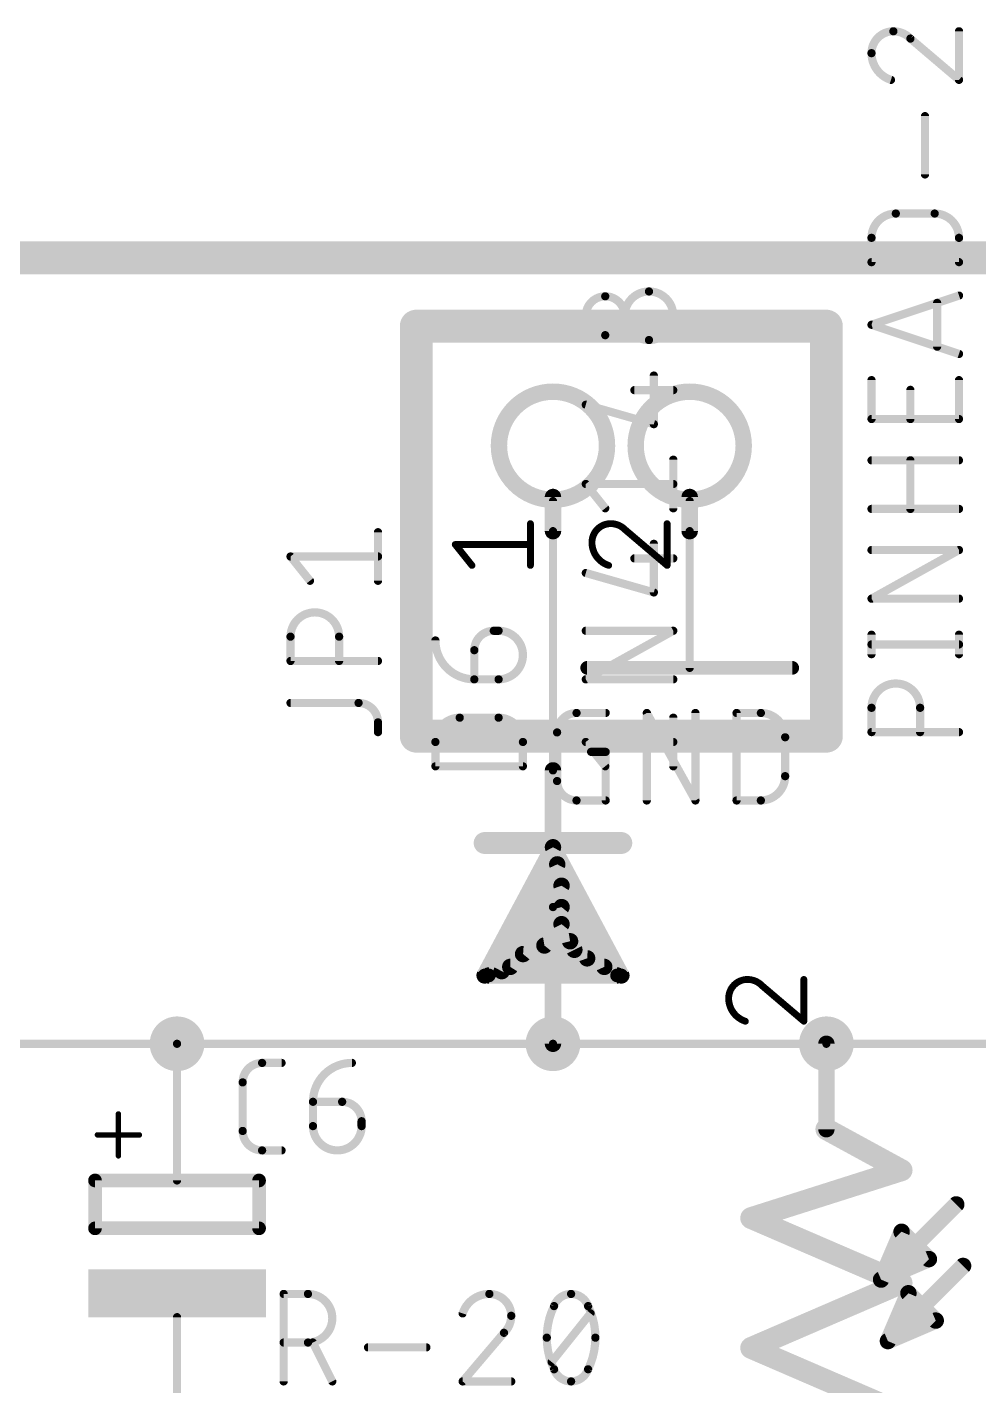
# Model space of a CAD drawing. Extents: x -177 to 163, y -159 to 163.
# Drawn here: x -51.04 to -33.36, y 6.34 to 31.59 of the extents above; entities that cross this region are included whole.
import ezdxf

# ---------------------------------------------------------------- set-up
doc = ezdxf.new("R2010")
doc.units = 0
for name, color, linetype in [('90', 40, 'CONTINUOUS'), ('91', 122, 'CONTINUOUS'), ('94', 12, 'CONTINUOUS'), ('95', 251, 'CONTINUOUS'), ('96', 251, 'CONTINUOUS')]:
    doc.layers.add(name, color=color, linetype=linetype)

# ---------------------------------------------------------------- blocks, each defined once
blk = doc.blocks.new('RECT')
blk.add_solid([(-0.5, -0.5), (0.5, -0.5), (-0.5, 0.5), (0.5, 0.5)])

msp = doc.modelspace()

# ---------------------------------------------------------------- linework, layer by layer
at = {"layer": '90', "const_width": 0.6096}
msp.add_lwpolyline([(-177.165, 27.305), (-13.335, 27.305)], dxfattribs=at)
at = {"layer": '91', "const_width": 0.1524}
for points in [[(-41.275, 22.225), (-41.275, 17.78)], [(-53.34, 12.7), (-48.26, 12.7)], [(-48.26, 12.7), (-41.275, 12.7)], [(-41.275, 12.7), (-36.195, 12.7)], [(-36.195, 12.7), (-31.75, 12.7)]]:
    msp.add_lwpolyline(points, dxfattribs=at)
at = {"layer": '91'}
for points, const_width in [([(-41.2369, 22.225, 1), (-41.3131, 22.225)], 0.0762), ([(-41.3131, 17.78, 1), (-41.2369, 17.78)], 0.0762), ([(-48.26, 12.446, 1), (-48.26, 12.954, 1), (-48.26, 12.446)], 0.508), ([(-41.275, 12.446, 1), (-41.275, 12.954, 1), (-41.275, 12.446)], 0.508), ([(-36.195, 12.446, 1), (-36.195, 12.954, 1), (-36.195, 12.446)], 0.508), ([(-48.26, 12.7381, 1), (-48.26, 12.6619)], 0.0762), ([(-48.26, 12.6619, 1), (-48.26, 12.7381)], 0.0762), ([(-41.275, 12.7381, 1), (-41.275, 12.6619)], 0.0762), ([(-41.275, 12.6619, 1), (-41.275, 12.7381)], 0.0762), ([(-36.195, 12.7381, 1), (-36.195, 12.6619)], 0.0762), ([(-36.195, 12.6619, 1), (-36.195, 12.7381)], 0.0762)]:
    msp.add_lwpolyline(points, format="xyb", dxfattribs=dict(at, const_width=const_width))
at = {"layer": '94'}
for points, const_width in [([(-36.195, 26.035), (-43.815, 26.035)], 0.6096), ([(-43.815, 26.035), (-43.815, 18.415)], 0.6096), ([(-36.195, 18.415), (-36.195, 26.035)], 0.6096), ([(-41.275, 22.225), (-41.275, 22.86)], 0.3048), ([(-38.735, 22.225), (-38.735, 22.86)], 0.3048), ([(-41.275, 22.225), (-41.275, 22.7838)], 0.1524), ([(-38.735, 22.225), (-38.735, 22.7838)], 0.1524), ([(-38.735, 22.225), (-38.735, 19.685)], 0.1524), ([(-40.64, 19.685), (-36.83, 19.685)], 0.254), ([(-43.815, 18.415), (-36.195, 18.415)], 0.6096), ([(-41.275, 17.78), (-41.275, 12.7)], 0.3048), ([(-41.275, 17.78), (-41.275, 15.24)], 0.1524), ([(-42.545, 16.4306), (-40.005, 16.4306)], 0.4064), ([(-42.545, 13.97), (-41.275, 16.3513)], 0.3048), ([(-41.275, 16.3513), (-40.005, 13.97)], 0.3048), ([(-42.2275, 14.0494), (-41.1956, 16.0338)], 0.3048), ([(-41.1956, 16.0338), (-40.3225, 14.1287)], 0.3048), ([(-42.0688, 14.1287), (-41.1162, 15.6369)], 0.3048), ([(-41.1162, 15.6369), (-40.64, 14.2875)], 0.3048), ([(-41.8306, 14.3669), (-41.1162, 15.24)], 0.3048), ([(-41.275, 12.7), (-41.275, 15.24)], 0.1524), ([(-41.1162, 15.24), (-40.9575, 14.605)], 0.3048), ([(-41.4338, 14.5256), (-41.1162, 14.9225)], 0.3048), ([(-41.1162, 14.9225), (-40.8781, 14.4462)], 0.3048), ([(-40.9575, 14.605), (-41.4338, 14.5256)], 0.3048), ([(-40.64, 14.2875), (-41.8306, 14.3669)], 0.3048), ([(-40.3225, 14.1287), (-42.0688, 14.1287)], 0.3048), ([(-42.545, 13.97), (-42.4656, 13.97)], 0.254), ([(-42.4656, 13.97), (-40.0844, 13.97)], 0.3048), ([(-40.0844, 13.97), (-40.005, 13.97)], 0.254), ([(-48.26, 12.7), (-48.26, 10.16)], 0.1524), ([(-36.195, 12.7), (-36.195, 11.1125)], 0.3048), ([(-49.3494, 10.6172), (-49.3494, 11.3961)], 0.1016), ([(-36.195, 11.1125), (-34.798, 10.3505)], 0.4064), ([(-48.9599, 11.0067), (-49.7388, 11.0067)], 0.1016), ([(-34.798, 10.3505), (-37.592, 9.4615)], 0.4064), ([(-49.784, 10.16), (-49.784, 9.271)], 0.254), ([(-49.784, 10.16), (-46.736, 10.16)], 0.254), ([(-46.736, 9.271), (-46.736, 10.16)], 0.254), ([(-33.782, 9.7155), (-35.179, 8.3185)], 0.3048), ([(-37.592, 9.4615), (-34.798, 8.255)], 0.4064), ([(-49.784, 9.271), (-46.736, 9.271)], 0.254), ([(-34.798, 9.2075), (-35.179, 8.3185)], 0.3048), ([(-34.29, 8.6995), (-34.798, 9.2075)], 0.3048), ([(-35.179, 8.3185), (-34.29, 8.6995)], 0.3048), ([(-33.655, 8.5725), (-35.052, 7.1755)], 0.3048), ([(-34.798, 8.255), (-37.592, 7.0485)], 0.4064), ([(-34.671, 8.0645), (-35.052, 7.1755)], 0.3048), ([(-34.163, 7.5565), (-34.671, 8.0645)], 0.3048), ([(-48.26, 5.08), (-48.26, 7.62)], 0.1524), ([(-35.052, 7.1755), (-34.163, 7.5565)], 0.3048), ([(-37.592, 7.0485), (-34.798, 5.842)], 0.4064)]:
    msp.add_lwpolyline(points, dxfattribs=dict(at, const_width=const_width))
for points, const_width in [([(-43.815, 26.1874, 1), (-43.815, 25.8826)], 0.3048), ([(-43.6626, 26.035, 1), (-43.9674, 26.035)], 0.3048), ([(-36.0426, 26.035, 1), (-36.3474, 26.035)], 0.3048), ([(-36.195, 25.8826, 1), (-36.195, 26.1874)], 0.3048), ([(-41.275, 22.8085, 1), (-41.275, 24.8165, 1), (-41.275, 22.8085)], 0.3048), ([(-41.275, 22.7838, 1), (-41.275, 24.765, 1), (-41.275, 22.7838)], 0.1524), ([(-38.735, 22.8085, 1), (-38.735, 24.8165, 1), (-38.735, 22.8085)], 0.3048), ([(-38.735, 22.7838, 1), (-38.735, 24.765, 1), (-38.735, 22.7838)], 0.1524), ([(-41.1988, 22.86, 1), (-41.3512, 22.86)], 0.1524), ([(-38.6588, 22.86, 1), (-38.8112, 22.86)], 0.1524), ([(-41.2369, 22.7838, 1), (-41.3131, 22.7838)], 0.0762), ([(-38.6969, 22.7838, 1), (-38.7731, 22.7838)], 0.0762), ([(-41.3512, 22.225, 1), (-41.1988, 22.225)], 0.1524), ([(-41.3131, 22.225, 1), (-41.2369, 22.225)], 0.0762), ([(-38.8112, 22.225, 1), (-38.6588, 22.225)], 0.1524), ([(-38.6969, 22.225, 1), (-38.7731, 22.225)], 0.0762), ([(-38.7731, 22.225, 1), (-38.6969, 22.225)], 0.0762), ([(-40.64, 19.7485, 1), (-40.64, 19.6215)], 0.127), ([(-38.7731, 19.685, 1), (-38.6969, 19.685)], 0.0762), ([(-36.83, 19.6215, 1), (-36.83, 19.7485)], 0.127), ([(-43.815, 18.5674, 1), (-43.815, 18.2626)], 0.3048), ([(-36.195, 18.2626, 1), (-36.195, 18.5674)], 0.3048), ([(-43.9674, 18.415, 1), (-43.6626, 18.415)], 0.3048), ([(-36.3474, 18.415, 1), (-36.0426, 18.415)], 0.3048), ([(-41.1988, 17.78, 1), (-41.3512, 17.78)], 0.1524), ([(-41.2369, 17.78, 1), (-41.3131, 17.78)], 0.0762), ([(-42.545, 16.5322, 1), (-42.545, 16.329)], 0.2032), ([(-41.2078, 16.3872, 1), (-41.3422, 16.3154)], 0.1524), ([(-41.2078, 16.3154, 1), (-41.3422, 16.3872)], 0.1524), ([(-40.005, 16.329, 1), (-40.005, 16.5322)], 0.2032), ([(-41.1263, 16.0655, 1), (-41.2649, 16.0021)], 0.1524), ([(-41.128, 15.9986, 1), (-41.2632, 16.069)], 0.1524), ([(-41.0443, 15.6623, 1), (-41.1881, 15.6115)], 0.1524), ([(-41.0518, 15.5962, 1), (-41.1806, 15.6776)], 0.1524), ([(-41.2369, 15.24, 1), (-41.3131, 15.24)], 0.0762), ([(-41.3131, 15.24, 1), (-41.2369, 15.24)], 0.0762), ([(-41.0423, 15.2585, 1), (-41.1901, 15.2215)], 0.1524), ([(-41.0572, 15.1917, 1), (-41.1752, 15.2883)], 0.1524), ([(-41.048, 14.9566, 1), (-41.1844, 14.8884)], 0.1524), ([(-41.0567, 14.8749, 1), (-41.1757, 14.9701)], 0.1524), ([(-41.4463, 14.6008, 1), (-41.4213, 14.4504)], 0.1524), ([(-41.4933, 14.5732, 1), (-41.3743, 14.478)], 0.1524), ([(-41.0314, 14.5865, 1), (-40.8836, 14.6235)], 0.1524), ([(-40.945, 14.5298, 1), (-40.97, 14.6802)], 0.1524), ([(-41.8255, 14.4429, 1), (-41.8357, 14.2909)], 0.1524), ([(-41.8896, 14.4152, 1), (-41.7716, 14.3186)], 0.1524), ([(-40.9463, 14.4121, 1), (-40.8099, 14.4803)], 0.1524), ([(-40.6451, 14.2115, 1), (-40.6349, 14.3635)], 0.1524), ([(-42.2951, 14.0846, 1), (-42.1599, 14.0142)], 0.1524), ([(-42.0688, 14.2049, 1), (-42.0688, 14.0525)], 0.1524), ([(-42.1332, 14.1694, 1), (-42.0044, 14.088)], 0.1524), ([(-40.7119, 14.2621, 1), (-40.5681, 14.3129)], 0.1524), ([(-40.3918, 14.097, 1), (-40.2532, 14.1604)], 0.1524), ([(-40.3225, 14.0525, 1), (-40.3225, 14.2049)], 0.1524), ([(-42.6122, 14.0059, 1), (-42.4778, 13.9341)], 0.1524), ([(-42.545, 14.0335, 1), (-42.545, 13.9065)], 0.127), ([(-42.4656, 14.0462, 1), (-42.4656, 13.8938)], 0.1524), ([(-42.4656, 13.9065, 1), (-42.4656, 14.0335)], 0.127), ([(-40.0844, 14.0335, 1), (-40.0844, 13.9065)], 0.127), ([(-40.0844, 13.8938, 1), (-40.0844, 14.0462)], 0.1524), ([(-40.0722, 13.9341, 1), (-39.9378, 14.0059)], 0.1524), ([(-40.005, 13.9065, 1), (-40.005, 14.0335)], 0.127), ([(-48.2219, 12.7, 1), (-48.2981, 12.7)], 0.0762), ([(-41.3512, 12.7, 1), (-41.1988, 12.7)], 0.1524), ([(-41.3131, 12.7, 1), (-41.2369, 12.7)], 0.0762), ([(-36.1188, 12.7, 1), (-36.2712, 12.7)], 0.1524), ([(-49.324, 11.3961, 1), (-49.3748, 11.3961)], 0.0508), ([(-36.1463, 11.2017, 1), (-36.2437, 11.0233)], 0.2032), ([(-36.2712, 11.1125, 1), (-36.1188, 11.1125)], 0.1524), ([(-49.7388, 11.0321, 1), (-49.7388, 10.9813)], 0.0508), ([(-48.9599, 10.9813, 1), (-48.9599, 11.0321)], 0.0508), ([(-49.3748, 10.6172, 1), (-49.324, 10.6172)], 0.0508), ([(-34.8467, 10.2613, 1), (-34.7493, 10.4397)], 0.2032), ([(-34.7672, 10.2537, 1), (-34.8288, 10.4473)], 0.2032), ([(-49.7205, 10.16, 1), (-49.8475, 10.16)], 0.127), ([(-49.784, 10.2235, 1), (-49.784, 10.0965)], 0.127), ([(-48.2981, 10.16, 1), (-48.2219, 10.16)], 0.0762), ([(-46.6725, 10.16, 1), (-46.7995, 10.16)], 0.127), ([(-46.736, 10.0965, 1), (-46.736, 10.2235)], 0.127), ([(-33.7281, 9.6616, 1), (-33.8359, 9.7694)], 0.1524), ([(-37.5517, 9.5548, 1), (-37.6323, 9.3682)], 0.2032), ([(-37.6228, 9.5583, 1), (-37.5612, 9.3647)], 0.2032), ([(-49.784, 9.3345, 1), (-49.784, 9.2075)], 0.127), ([(-46.736, 9.2075, 1), (-46.736, 9.3345)], 0.127), ([(-34.7441, 9.2614, 1), (-34.8519, 9.1536)], 0.1524), ([(-34.728, 9.1775, 1), (-34.868, 9.2375)], 0.1524), ([(-49.8475, 9.271, 1), (-49.7205, 9.271)], 0.127), ([(-46.7995, 9.271, 1), (-46.6725, 9.271)], 0.127), ([(-34.26, 8.6295, 1), (-34.32, 8.7695)], 0.1524), ([(-34.3439, 8.6456, 1), (-34.2361, 8.7534)], 0.1524), ([(-33.6011, 8.5186, 1), (-33.7089, 8.6264)], 0.1524), ([(-35.209, 8.3885, 1), (-35.149, 8.2485)], 0.1524), ([(-35.2329, 8.3724, 1), (-35.1251, 8.2646)], 0.1524), ([(-35.249, 8.3485, 1), (-35.109, 8.2885)], 0.1524), ([(-34.7577, 8.1617, 1), (-34.8383, 8.3483)], 0.2032), ([(-34.8383, 8.1617, 1), (-34.7577, 8.3483)], 0.2032), ([(-34.6171, 8.1184, 1), (-34.7249, 8.0106)], 0.1524), ([(-34.601, 8.0345, 1), (-34.741, 8.0945)], 0.1524), ([(-48.2219, 7.62, 1), (-48.2981, 7.62)], 0.0762), ([(-34.2169, 7.5026, 1), (-34.1091, 7.6104)], 0.1524), ([(-34.133, 7.4865, 1), (-34.193, 7.6265)], 0.1524), ([(-35.082, 7.2455, 1), (-35.022, 7.1055)], 0.1524), ([(-37.5517, 7.1418, 1), (-37.6323, 6.9552)], 0.2032), ([(-37.6323, 7.1418, 1), (-37.5517, 6.9552)], 0.2032), ([(-35.1059, 7.2294, 1), (-34.9981, 7.1216)], 0.1524), ([(-35.122, 7.2055, 1), (-34.982, 7.1455)], 0.1524)]:
    msp.add_lwpolyline(points, format="xyb", dxfattribs=dict(at, const_width=const_width))
at = {"layer": '95'}
for points, const_width in [([(-44.5262, 21.3029), (-44.5262, 22.206)], 0.1524), ([(-41.6941, 21.5886), (-41.6941, 22.3647)], 0.127), ([(-39.9302, 22.2483), (-39.1541, 21.5886)], 0.127), ([(-39.1541, 21.5886), (-39.1541, 22.3647)], 0.127), ([(-42.7807, 21.5886), (-43.0911, 21.9766)], 0.127), ([(-43.0911, 21.9766), (-41.6941, 21.9766)], 0.127), ([(-45.7906, 21.3029), (-46.1518, 21.7545)], 0.1524), ([(-46.1518, 21.7545), (-44.5262, 21.7545)], 0.1524), ([(-42.3757, 20.3745), (-42.2854, 20.3745)], 0.1524), ([(-46.1518, 19.813), (-46.1518, 20.2645)], 0.1524), ([(-45.2487, 20.2645), (-45.2487, 19.813)], 0.1524), ([(-42.7369, 19.4714), (-42.7369, 20.0133)], 0.1524), ([(-44.5262, 19.813), (-46.1518, 19.813)], 0.1524), ([(-42.2854, 19.4714), (-42.7369, 19.4714)], 0.1524), ([(-46.1518, 19.0331), (-44.8874, 19.0331)], 0.1524), ([(-44.5262, 18.6718), (-44.5262, 18.4912)], 0.1524), ([(-43.0078, 18.7593), (-42.2854, 18.7593)], 0.1524), ([(-43.4594, 17.8562), (-43.4594, 18.3078)], 0.1524), ([(-41.8338, 18.3078), (-41.8338, 17.8562)], 0.1524), ([(-41.8338, 17.8562), (-43.4594, 17.8562)], 0.1524), ([(-36.6141, 13.1191), (-36.6141, 13.8952)], 0.127), ([(-37.3902, 13.7788), (-36.6141, 13.1191)], 0.127), ([(-46.6796, 12.3444), (-46.3183, 12.3444)], 0.1524), ([(-47.0408, 11.08), (-47.0408, 11.9832)], 0.1524), ([(-45.7343, 11.6219), (-45.1924, 11.6219)], 0.1524), ([(-45.7343, 11.1704), (-45.7343, 11.6219)], 0.1524), ([(-44.8311, 11.2607), (-44.8311, 11.1704)], 0.1524), ([(-46.3183, 10.7188), (-46.6796, 10.7188)], 0.1524)]:
    msp.add_lwpolyline(points, dxfattribs=dict(at, const_width=const_width))
for points, const_width in [([(-44.4881, 22.206, 1), (-44.5643, 22.206)], 0.0762), ([(-41.6623, 22.3647, 1), (-41.7259, 22.3647)], 0.0635), ([(-40.2019, 22.3647, 0.4142), (-40.5511, 22.0155)], 0.127), ([(-39.9302, 22.2483, 0.2053), (-40.2019, 22.3647)], 0.127), ([(-40.2018, 22.3964, 1), (-40.2019, 22.333)], 0.0635), ([(-40.2019, 22.333, 1), (-40.2019, 22.3965)], 0.0635), ([(-39.9096, 22.2725, 1), (-39.9508, 22.2241)], 0.0635), ([(-39.9532, 22.2264, 1), (-39.9072, 22.2702)], 0.0635), ([(-39.1223, 22.3647, 1), (-39.1859, 22.3647)], 0.0635), ([(-43.0663, 21.9965, 1), (-43.1159, 21.9568)], 0.0635), ([(-43.0911, 22.0084, 1), (-43.0911, 21.9449)], 0.0635), ([(-41.6941, 21.9449, 1), (-41.6941, 22.0084)], 0.0635), ([(-40.5829, 22.0155, 1), (-40.5194, 22.0155)], 0.0635), ([(-40.5511, 22.0155, 0.3252), (-40.2407, 21.5886)], 0.127), ([(-40.5194, 22.0155, 1), (-40.5828, 22.0154)], 0.0635), ([(-46.122, 21.7783, 1), (-46.1816, 21.7306)], 0.0762), ([(-46.1518, 21.7926, 1), (-46.1518, 21.7164)], 0.0762), ([(-44.5262, 21.7164, 1), (-44.5262, 21.7926)], 0.0762), ([(-42.8054, 21.5688, 1), (-42.7559, 21.6084)], 0.0635), ([(-41.7259, 21.5886, 1), (-41.6623, 21.5886)], 0.0635), ([(-40.2504, 21.5584, 1), (-40.2309, 21.6188)], 0.0635), ([(-39.1859, 21.5886, 1), (-39.1223, 21.5886)], 0.0635), ([(-39.1747, 21.5644, 1), (-39.1335, 21.6128)], 0.0635), ([(-45.8203, 21.2791, 1), (-45.7608, 21.3267)], 0.0762), ([(-44.5643, 21.3029, 1), (-44.4881, 21.3029)], 0.0762), ([(-45.2487, 20.2645, 1), (-46.1518, 20.2645)], 0.1524), ([(-42.3757, 20.3745, 0.4142), (-42.7369, 20.0133)], 0.1524), ([(-42.3757, 20.4126, 1), (-42.3757, 20.3364)], 0.0762), ([(-42.3757, 20.3364, 1), (-42.3757, 20.4126)], 0.0762), ([(-42.2854, 19.4714, 1), (-42.2854, 20.3745)], 0.1524), ([(-42.2854, 20.4126, 1), (-42.2854, 20.3364)], 0.0762), ([(-42.2854, 20.3364, 1), (-42.2854, 20.4126)], 0.0762), ([(-46.1137, 20.2645, 1), (-46.1899, 20.2645)], 0.0762), ([(-46.1899, 20.2645, 1), (-46.1137, 20.2645)], 0.0762), ([(-45.2106, 20.2645, 1), (-45.2868, 20.2645)], 0.0762), ([(-45.2868, 20.2645, 1), (-45.2106, 20.2645)], 0.0762), ([(-43.4594, 20.1939, 0.4142), (-42.7369, 19.4714)], 0.1524), ([(-43.4213, 20.1939, 1), (-43.4975, 20.1939)], 0.0762), ([(-42.6988, 20.0133, 1), (-42.775, 20.0133)], 0.0762), ([(-42.775, 20.0133, 1), (-42.6988, 20.0133)], 0.0762), ([(-46.1518, 19.8511, 1), (-46.1518, 19.7749)], 0.0762), ([(-46.1899, 19.813, 1), (-46.1137, 19.813)], 0.0762), ([(-45.2868, 19.813, 1), (-45.2106, 19.813)], 0.0762), ([(-44.5262, 19.7749, 1), (-44.5262, 19.8511)], 0.0762), ([(-42.7369, 19.5095, 1), (-42.7369, 19.4333)], 0.0762), ([(-42.775, 19.4714, 1), (-42.6988, 19.4714)], 0.0762), ([(-42.7369, 19.4333, 1), (-42.7369, 19.5095)], 0.0762), ([(-42.2854, 19.5095, 1), (-42.2854, 19.4333)], 0.0762), ([(-42.2854, 19.4333, 1), (-42.2854, 19.5095)], 0.0762), ([(-46.1518, 19.0712, 1), (-46.1518, 18.995)], 0.0762), ([(-44.5262, 18.6718, 0.4142), (-44.8874, 19.0331)], 0.1524), ([(-44.8874, 19.0712, 1), (-44.8874, 18.995)], 0.0762), ([(-44.8874, 18.995, 1), (-44.8874, 19.0712)], 0.0762), ([(-44.4881, 18.6718, 1), (-44.5643, 18.6718)], 0.0762), ([(-44.5643, 18.6718, 1), (-44.4881, 18.6718)], 0.0762), ([(-43.0078, 18.7593, 0.4142), (-43.4594, 18.3078)], 0.1524), ([(-43.0078, 18.7974, 1), (-43.0078, 18.7212)], 0.0762), ([(-43.0078, 18.7212, 1), (-43.0078, 18.7974)], 0.0762), ([(-41.8338, 18.3078, 0.4142), (-42.2854, 18.7593)], 0.1524), ([(-42.2854, 18.7974, 1), (-42.2854, 18.7212)], 0.0762), ([(-42.2854, 18.7212, 1), (-42.2854, 18.7974)], 0.0762), ([(-44.5643, 18.4912, 1), (-44.4881, 18.4912)], 0.0762), ([(-43.4213, 18.3078, 1), (-43.4975, 18.3078)], 0.0762), ([(-43.4975, 18.3078, 1), (-43.4213, 18.3078)], 0.0762), ([(-41.7957, 18.3078, 1), (-41.8719, 18.3078)], 0.0762), ([(-41.8719, 18.3078, 1), (-41.7957, 18.3078)], 0.0762), ([(-43.4594, 17.8943, 1), (-43.4594, 17.8181)], 0.0762), ([(-41.8338, 17.8181, 1), (-41.8338, 17.8943)], 0.0762), ([(-43.4975, 17.8562, 1), (-43.4213, 17.8562)], 0.0762), ([(-41.8719, 17.8562, 1), (-41.7957, 17.8562)], 0.0762), ([(-37.6619, 13.8952, 0.4142), (-38.0111, 13.546)], 0.127), ([(-37.6618, 13.927, 1), (-37.6619, 13.8635)], 0.0635), ([(-37.3902, 13.7788, 0.2053), (-37.6619, 13.8952)], 0.127), ([(-37.6619, 13.8635, 1), (-37.6619, 13.927)], 0.0635), ([(-36.5823, 13.8952, 1), (-36.6459, 13.8952)], 0.0635), ([(-37.3696, 13.803, 1), (-37.4108, 13.7546)], 0.0635), ([(-37.4132, 13.7569, 1), (-37.3672, 13.8007)], 0.0635), ([(-38.0429, 13.546, 1), (-37.9793, 13.546)], 0.0635), ([(-38.0111, 13.546, 0.3252), (-37.7007, 13.1191)], 0.127), ([(-37.9794, 13.546, 1), (-38.0428, 13.546)], 0.0635), ([(-37.7104, 13.0889, 1), (-37.6909, 13.1493)], 0.0635), ([(-36.6459, 13.1191, 1), (-36.5823, 13.1191)], 0.0635), ([(-36.6347, 13.0949, 1), (-36.5935, 13.1433)], 0.0635), ([(-46.6796, 12.3444, 0.4142), (-47.0408, 11.9832)], 0.1524), ([(-46.6796, 12.3825, 1), (-46.6796, 12.3063)], 0.0762), ([(-46.6796, 12.3063, 1), (-46.6796, 12.3825)], 0.0762), ([(-46.3183, 12.3063, 1), (-46.3183, 12.3825)], 0.0762), ([(-45.0118, 12.3444, 0.4142), (-45.7343, 11.6219)], 0.1524), ([(-45.0118, 12.3063, 1), (-45.0118, 12.3825)], 0.0762), ([(-47.0027, 11.9832, 1), (-47.0789, 11.9832)], 0.0762), ([(-47.0789, 11.9832, 1), (-47.0027, 11.9832)], 0.0762), ([(-45.7343, 11.66, 1), (-45.7343, 11.5838)], 0.0762), ([(-45.6962, 11.6219, 1), (-45.7724, 11.6219)], 0.0762), ([(-45.7724, 11.6219, 1), (-45.6962, 11.6219)], 0.0762), ([(-44.8311, 11.2607, 0.4142), (-45.1924, 11.6219)], 0.1524), ([(-45.1924, 11.66, 1), (-45.1924, 11.5838)], 0.0762), ([(-45.1924, 11.5838, 1), (-45.1924, 11.66)], 0.0762), ([(-47.0408, 11.08, 0.4142), (-46.6796, 10.7188)], 0.1524), ([(-47.0027, 11.08, 1), (-47.0789, 11.08)], 0.0762), ([(-47.0789, 11.08, 1), (-47.0027, 11.08)], 0.0762), ([(-45.7724, 11.1704, 1), (-45.6962, 11.1704)], 0.0762), ([(-45.7342, 11.1704, 1), (-44.8311, 11.1704)], 0.1524), ([(-45.6961, 11.1704, 1), (-45.7723, 11.1704)], 0.0762), ([(-44.793, 11.2607, 1), (-44.8692, 11.2607)], 0.0762), ([(-44.8692, 11.2607, 1), (-44.793, 11.2607)], 0.0762), ([(-44.793, 11.1704, 1), (-44.8692, 11.1704)], 0.0762), ([(-44.8692, 11.1704, 1), (-44.793, 11.1704)], 0.0762), ([(-46.6796, 10.7569, 1), (-46.6796, 10.6807)], 0.0762), ([(-46.6796, 10.6807, 1), (-46.6796, 10.7569)], 0.0762), ([(-46.3183, 10.6807, 1), (-46.3183, 10.7569)], 0.0762)]:
    msp.add_lwpolyline(points, format="xyb", dxfattribs=dict(at, const_width=const_width))
at = {"layer": '96'}
for points, const_width in [([(-34.9504, 31.5135, 0.4142), (-35.3568, 31.1071)], 0.1524), ([(-34.6343, 31.378, 0.2053), (-34.9504, 31.5135)], 0.1524), ([(-34.9504, 31.5516, 1), (-34.9504, 31.4754)], 0.0762), ([(-34.9504, 31.4754, 1), (-34.9504, 31.5516)], 0.0762), ([(-33.6931, 31.5135, 1), (-33.7693, 31.5135)], 0.0762), ([(-34.6096, 31.407, 1), (-34.659, 31.349)], 0.0762), ([(-34.6619, 31.3517, 1), (-34.6067, 31.4043)], 0.0762), ([(-35.3568, 31.1071, 0.3252), (-34.9956, 30.6104)], 0.1524), ([(-35.3187, 31.1071, 1), (-35.3949, 31.1071)], 0.0762), ([(-35.3949, 31.1071, 1), (-35.3187, 31.1071)], 0.0762), ([(-35.0073, 30.5741, 1), (-34.9838, 30.6466)], 0.0762), ([(-33.7693, 30.6104, 1), (-33.6931, 30.6104)], 0.0762), ([(-33.7559, 30.5813, 1), (-33.7065, 30.6394)], 0.0762), ([(-34.3253, 29.9365, 1), (-34.4015, 29.9365)], 0.0762), ([(-34.4015, 28.8527, 1), (-34.3253, 28.8527)], 0.0762), ([(-34.9052, 28.1267, 0.4142), (-35.3568, 27.6752)], 0.1524), ([(-34.9052, 28.1648, 1), (-34.9052, 28.0886)], 0.0762), ([(-34.9052, 28.0886, 1), (-34.9052, 28.1648)], 0.0762), ([(-33.7312, 27.6752, 0.4142), (-34.1828, 28.1267)], 0.1524), ([(-34.1828, 28.1648, 1), (-34.1828, 28.0886)], 0.0762), ([(-34.1828, 28.0886, 1), (-34.1828, 28.1648)], 0.0762), ([(-35.3187, 27.6752, 1), (-35.3949, 27.6752)], 0.0762), ([(-35.3949, 27.6752, 1), (-35.3187, 27.6752)], 0.0762), ([(-33.6931, 27.6752, 1), (-33.7693, 27.6752)], 0.0762), ([(-33.7693, 27.6752, 1), (-33.6931, 27.6752)], 0.0762), ([(-35.3568, 27.2617, 1), (-35.3568, 27.1855)], 0.0762), ([(-33.7312, 27.1855, 1), (-33.7312, 27.2617)], 0.0762), ([(-35.3949, 27.2236, 1), (-35.3187, 27.2236)], 0.0762), ([(-33.7693, 27.2236, 1), (-33.6931, 27.2236)], 0.0762), ([(-40.3042, 26.5888, 1), (-40.3042, 25.8663)], 0.1524), ([(-40.3042, 25.8663, 1), (-40.3042, 26.5888)], 0.1524), ([(-40.3042, 26.6269, 1), (-40.3042, 26.5507)], 0.0762), ([(-40.3042, 26.5507, 1), (-40.3042, 26.6269)], 0.0762), ([(-39.4914, 26.6791, 1), (-39.4914, 25.776)], 0.1524), ([(-39.4914, 25.776, 1), (-39.4914, 26.6791)], 0.1524), ([(-39.4914, 26.7172, 1), (-39.4914, 26.641)], 0.0762), ([(-39.4914, 26.641, 1), (-39.4914, 26.7172)], 0.0762), ([(-34.0995, 26.4663, 1), (-34.1757, 26.4663)], 0.0762), ([(-33.7192, 26.5656, 1), (-33.7432, 26.6379)], 0.0762), ([(-35.3448, 26.0961, 1), (-35.3688, 26.0238)], 0.0762), ([(-35.3688, 26.0961, 1), (-35.3448, 26.0238)], 0.0762), ([(-40.3042, 25.9044, 1), (-40.3042, 25.8282)], 0.0762), ([(-40.3042, 25.8282, 1), (-40.3042, 25.9044)], 0.0762), ([(-39.4914, 25.8141, 1), (-39.4914, 25.7379)], 0.0762), ([(-39.4914, 25.7379, 1), (-39.4914, 25.8141)], 0.0762), ([(-34.1757, 25.6535, 1), (-34.0995, 25.6535)], 0.0762), ([(-33.7432, 25.4819, 1), (-33.7192, 25.5542)], 0.0762), ([(-39.3629, 25.116, 1), (-39.4391, 25.116)], 0.0762), ([(-35.3187, 25.0312, 1), (-35.3949, 25.0312)], 0.0762), ([(-33.6931, 25.0312, 1), (-33.7693, 25.0312)], 0.0762), ([(-39.7623, 24.8832, 1), (-39.7623, 24.807)], 0.0762), ([(-39.0398, 24.807, 1), (-39.0398, 24.8832)], 0.0762), ([(-34.5962, 24.8506, 1), (-34.6724, 24.8506)], 0.0762), ([(-40.6549, 24.6108, 1), (-40.6759, 24.5375)], 0.0762), ([(-39.4391, 24.2129, 1), (-39.3629, 24.2129)], 0.0762), ([(-39.4115, 24.1763, 1), (-39.3906, 24.2495)], 0.0762), ([(-35.3568, 24.3468, 1), (-35.3568, 24.2706)], 0.0762), ([(-35.3949, 24.3087, 1), (-35.3187, 24.3087)], 0.0762), ([(-34.6724, 24.3087, 1), (-34.5962, 24.3087)], 0.0762), ([(-33.7693, 24.3087, 1), (-33.6931, 24.3087)], 0.0762), ([(-33.7312, 24.2706, 1), (-33.7312, 24.3468)], 0.0762), ([(-39.0017, 23.5529, 1), (-39.0779, 23.5529)], 0.0762), ([(-35.3568, 23.5796, 1), (-35.3568, 23.5034)], 0.0762), ([(-34.5962, 23.5415, 1), (-34.6724, 23.5415)], 0.0762), ([(-33.7312, 23.5034, 1), (-33.7312, 23.5796)], 0.0762), ([(-40.6356, 23.1251, 1), (-40.6952, 23.0775)], 0.0762), ([(-40.6654, 23.1394, 1), (-40.6654, 23.0632)], 0.0762), ([(-39.0398, 23.0632, 1), (-39.0398, 23.1394)], 0.0762), ([(-40.3339, 22.626, 1), (-40.2744, 22.6736)], 0.0762), ([(-39.0779, 22.6498, 1), (-39.0017, 22.6498)], 0.0762), ([(-35.3568, 22.6765, 1), (-35.3568, 22.6003)], 0.0762), ([(-34.6724, 22.6384, 1), (-34.5962, 22.6384)], 0.0762), ([(-33.7312, 22.6003, 1), (-33.7312, 22.6765)], 0.0762), ([(-39.3629, 21.9898, 1), (-39.4391, 21.9898)], 0.0762), ([(-39.7623, 21.7569, 1), (-39.7623, 21.6807)], 0.0762), ([(-39.0398, 21.6807, 1), (-39.0398, 21.7569)], 0.0762), ([(-35.3568, 21.9123, 1), (-35.3568, 21.8361)], 0.0762), ([(-33.7127, 21.8409, 1), (-33.7497, 21.9075)], 0.0762), ([(-33.7312, 21.8361, 1), (-33.7312, 21.9123)], 0.0762), ([(-40.6549, 21.4845, 1), (-40.6759, 21.4113)], 0.0762), ([(-39.4391, 21.0867, 1), (-39.3629, 21.0867)], 0.0762), ([(-39.4115, 21.05, 1), (-39.3906, 21.1233)], 0.0762), ([(-35.3568, 21.0092, 1), (-35.3568, 20.933)], 0.0762), ([(-35.3753, 21.0044, 1), (-35.3383, 20.9378)], 0.0762), ([(-33.7312, 20.933, 1), (-33.7312, 21.0092)], 0.0762), ([(-40.6654, 20.4126, 1), (-40.6654, 20.3364)], 0.0762), ([(-39.0213, 20.3412, 1), (-39.0583, 20.4078)], 0.0762), ([(-39.0398, 20.3364, 1), (-39.0398, 20.4126)], 0.0762), ([(-35.3187, 20.3007, 1), (-35.3949, 20.3007)], 0.0762), ([(-35.3568, 20.1582, 1), (-35.3568, 20.082)], 0.0762), ([(-33.6931, 20.3007, 1), (-33.7693, 20.3007)], 0.0762), ([(-33.7312, 20.082, 1), (-33.7312, 20.1582)], 0.0762), ([(-35.3949, 19.9394, 1), (-35.3187, 19.9394)], 0.0762), ([(-33.7693, 19.9394, 1), (-33.6931, 19.9394)], 0.0762), ([(-40.6654, 19.5095, 1), (-40.6654, 19.4333)], 0.0762), ([(-40.6839, 19.5047, 1), (-40.6469, 19.4381)], 0.0762), ([(-39.0398, 19.4333, 1), (-39.0398, 19.5095)], 0.0762), ([(-34.4537, 18.9428, 1), (-35.3568, 18.9428)], 0.1524), ([(-35.3187, 18.9428, 1), (-35.3949, 18.9428)], 0.0762), ([(-35.3949, 18.9428, 1), (-35.3187, 18.9428)], 0.0762), ([(-34.4156, 18.9428, 1), (-34.4918, 18.9428)], 0.0762), ([(-34.4918, 18.9428, 1), (-34.4156, 18.9428)], 0.0762), ([(-40.8376, 18.8468, 0.4142), (-41.1988, 18.4856)], 0.1524), ([(-40.8376, 18.8849, 1), (-40.8376, 18.8087)], 0.0762), ([(-40.8376, 18.8087, 1), (-40.8376, 18.8849)], 0.0762), ([(-40.2957, 18.8087, 1), (-40.2957, 18.8849)], 0.0762), ([(-39.4934, 18.8468, 1), (-39.5696, 18.8468)], 0.0762), ([(-39.4982, 18.8653, 1), (-39.5648, 18.8283)], 0.0762), ([(-39.0017, 18.7593, 1), (-39.0779, 18.7593)], 0.0762), ([(-38.5903, 18.8468, 1), (-38.6665, 18.8468)], 0.0762), ([(-37.826, 18.8468, 1), (-37.9022, 18.8468)], 0.0762), ([(-37.8641, 18.8849, 1), (-37.8641, 18.8087)], 0.0762), ([(-36.961, 18.3952, 0.4142), (-37.4126, 18.8468)], 0.1524), ([(-37.4126, 18.8849, 1), (-37.4126, 18.8087)], 0.0762), ([(-37.4126, 18.8087, 1), (-37.4126, 18.8849)], 0.0762), ([(-41.1607, 18.4856, 1), (-41.2369, 18.4856)], 0.0762), ([(-41.2369, 18.4856, 1), (-41.1607, 18.4856)], 0.0762), ([(-36.9229, 18.3952, 1), (-36.9991, 18.3952)], 0.0762), ([(-36.9991, 18.3952, 1), (-36.9229, 18.3952)], 0.0762), ([(-35.3568, 18.5293, 1), (-35.3568, 18.4531)], 0.0762), ([(-35.3949, 18.4912, 1), (-35.3187, 18.4912)], 0.0762), ([(-34.4918, 18.4912, 1), (-34.4156, 18.4912)], 0.0762), ([(-33.7312, 18.4531, 1), (-33.7312, 18.5293)], 0.0762), ([(-40.6356, 18.3316, 1), (-40.6952, 18.284)], 0.0762), ([(-40.6654, 18.3459, 1), (-40.6654, 18.2697)], 0.0762), ([(-40.5666, 18.1624, 1), (-40.5666, 18.0862)], 0.0762), ([(-40.2576, 18.1243, 1), (-40.3338, 18.1243)], 0.0762), ([(-40.2957, 18.0862, 1), (-40.2957, 18.1624)], 0.0762), ([(-39.0398, 18.2697, 1), (-39.0398, 18.3459)], 0.0762), ([(-40.3339, 17.8324, 1), (-40.2744, 17.88)], 0.0762), ([(-39.0779, 17.8562, 1), (-39.0017, 17.8562)], 0.0762), ([(-37.4126, 17.2212, 0.4142), (-36.961, 17.6728)], 0.1524), ([(-36.9229, 17.6728, 1), (-36.9991, 17.6728)], 0.0762), ([(-36.9991, 17.6728, 1), (-36.9229, 17.6728)], 0.0762), ([(-41.1988, 17.5824, 0.4142), (-40.8376, 17.2212)], 0.1524), ([(-41.1607, 17.5824, 1), (-41.2369, 17.5824)], 0.0762), ([(-41.2369, 17.5824, 1), (-41.1607, 17.5824)], 0.0762), ([(-40.8376, 17.2593, 1), (-40.8376, 17.1831)], 0.0762), ([(-40.8376, 17.1831, 1), (-40.8376, 17.2593)], 0.0762), ([(-40.3338, 17.2212, 1), (-40.2576, 17.2212)], 0.0762), ([(-40.2957, 17.1831, 1), (-40.2957, 17.2593)], 0.0762), ([(-39.5696, 17.2212, 1), (-39.4934, 17.2212)], 0.0762), ([(-38.6665, 17.2212, 1), (-38.5903, 17.2212)], 0.0762), ([(-38.6617, 17.2027, 1), (-38.5951, 17.2397)], 0.0762), ([(-37.8641, 17.2593, 1), (-37.8641, 17.1831)], 0.0762), ([(-37.9022, 17.2212, 1), (-37.826, 17.2212)], 0.0762), ([(-37.4126, 17.2593, 1), (-37.4126, 17.1831)], 0.0762), ([(-37.4126, 17.1831, 1), (-37.4126, 17.2593)], 0.0762), ([(-46.2407, 8.0518, 1), (-46.3169, 8.0518)], 0.0762), ([(-46.2788, 8.0899, 1), (-46.2788, 8.0137)], 0.0762), ([(-45.8272, 7.1487, 1), (-45.8272, 8.0518)], 0.1524), ([(-45.8272, 8.0899, 1), (-45.8272, 8.0137)], 0.0762), ([(-45.8272, 8.0137, 1), (-45.8272, 8.0899)], 0.0762), ([(-42.4566, 8.0518, 0.3252), (-42.9533, 7.6906)], 0.1524), ([(-42.0502, 7.6454, 0.4142), (-42.4566, 8.0518)], 0.1524), ([(-42.4566, 8.0899, 1), (-42.4566, 8.0137)], 0.0762), ([(-42.4566, 8.0137, 1), (-42.4566, 8.0899)], 0.0762), ([(-40.9386, 8.0518, 0.3205), (-41.2547, 7.826)], 0.1524), ([(-40.6225, 7.826, 0.3205), (-40.9386, 8.0518)], 0.1524), ([(-40.9386, 8.0899, 1), (-40.9386, 8.0137)], 0.0762), ([(-40.9386, 8.0137, 1), (-40.9386, 8.0899)], 0.0762), ([(-41.2547, 7.826, 0.1139), (-41.3902, 7.239)], 0.1524), ([(-41.2907, 7.8384, 1), (-41.2187, 7.8137)], 0.0762), ([(-41.2205, 7.8093, 1), (-41.289, 7.8427)], 0.0762), ([(-40.5883, 7.8427, 1), (-40.6568, 7.8093)], 0.0762), ([(-40.4871, 7.239, 0.1139), (-40.6225, 7.826)], 0.1524), ([(-40.6586, 7.8137, 1), (-40.5865, 7.8384)], 0.0762), ([(-42.9895, 7.7023, 1), (-42.9171, 7.6788)], 0.0762), ([(-42.1857, 7.3293, 0.2053), (-42.0502, 7.6454)], 0.1524), ([(-42.0121, 7.6454, 1), (-42.0883, 7.6454)], 0.0762), ([(-42.0883, 7.6454, 1), (-42.0121, 7.6454)], 0.0762), ([(-40.5476, 7.6668, 1), (-40.6071, 7.7144)], 0.0762), ([(-42.2119, 7.3569, 1), (-42.1594, 7.3017)], 0.0762), ([(-42.1566, 7.3046, 1), (-42.2147, 7.354)], 0.0762), ([(-46.2788, 7.1868, 1), (-46.2788, 7.1106)], 0.0762), ([(-45.8272, 7.1868, 1), (-45.8272, 7.1106)], 0.0762), ([(-45.8272, 7.1106, 1), (-45.8272, 7.1868)], 0.0762), ([(-45.7029, 7.1657, 1), (-45.771, 7.1316)], 0.0762), ([(-44.7109, 7.0965, 1), (-44.7109, 7.0203)], 0.0762), ([(-43.6272, 7.0203, 1), (-43.6272, 7.0965)], 0.0762), ([(-41.3902, 7.239, 0.1139), (-41.2547, 6.652)], 0.1524), ([(-41.3521, 7.239, 1), (-41.4283, 7.239)], 0.0762), ([(-41.4283, 7.239, 1), (-41.3521, 7.239)], 0.0762), ([(-40.6225, 6.652, 0.1139), (-40.4871, 7.239)], 0.1524), ([(-40.449, 7.239, 1), (-40.5252, 7.239)], 0.0762), ([(-40.5252, 7.239, 1), (-40.449, 7.239)], 0.0762), ([(-41.3296, 6.8112, 1), (-41.2701, 6.7636)], 0.0762), ([(-41.2547, 6.652, 0.3205), (-40.9386, 6.4262)], 0.1524), ([(-41.2187, 6.6643, 1), (-41.2907, 6.6396)], 0.0762), ([(-41.289, 6.6353, 1), (-41.2205, 6.6687)], 0.0762), ([(-40.9386, 6.4262, 0.3205), (-40.6225, 6.652)], 0.1524), ([(-40.6568, 6.6687, 1), (-40.5883, 6.6353)], 0.0762), ([(-40.5865, 6.6396, 1), (-40.6586, 6.6643)], 0.0762), ([(-46.3169, 6.4262, 1), (-46.2407, 6.4262)], 0.0762), ([(-45.4098, 6.4092, 1), (-45.3416, 6.4432)], 0.0762), ([(-42.9533, 6.4643, 1), (-42.9533, 6.3881)], 0.0762), ([(-42.9823, 6.4509, 1), (-42.9243, 6.4015)], 0.0762), ([(-42.0502, 6.3881, 1), (-42.0502, 6.4643)], 0.0762), ([(-40.9386, 6.4643, 1), (-40.9386, 6.3881)], 0.0762), ([(-40.9386, 6.3881, 1), (-40.9386, 6.4643)], 0.0762)]:
    msp.add_lwpolyline(points, format="xyb", dxfattribs=dict(at, const_width=const_width))
at = {"layer": '96', "const_width": 0.1524}
for points in [[(-33.7312, 30.6104), (-33.7312, 31.5135)], [(-34.6343, 31.378), (-33.7312, 30.6104)], [(-34.3634, 28.8527), (-34.3634, 29.9365)], [(-34.9052, 28.1267), (-34.1828, 28.1267)], [(-35.3568, 27.2236), (-35.3568, 27.6752)], [(-33.7312, 27.6752), (-33.7312, 27.2236)], [(-33.7312, 27.2236), (-35.3568, 27.2236)], [(-35.3568, 26.0599), (-33.7312, 26.6018)], [(-34.1376, 26.4663), (-34.1376, 25.6535)], [(-33.7312, 25.5181), (-35.3568, 26.0599)], [(-39.401, 24.2129), (-39.401, 25.116)], [(-35.3568, 24.3087), (-35.3568, 25.0312)], [(-33.7312, 25.0312), (-33.7312, 24.3087)], [(-39.7623, 24.8451), (-39.0398, 24.8451)], [(-34.6343, 24.3087), (-34.6343, 24.8506)], [(-40.6654, 24.5741), (-39.401, 24.2129)], [(-33.7312, 24.3087), (-35.3568, 24.3087)], [(-39.0398, 22.6498), (-39.0398, 23.5529)], [(-35.3568, 23.5415), (-33.7312, 23.5415)], [(-34.6343, 22.6384), (-34.6343, 23.5415)], [(-40.3042, 22.6498), (-40.6654, 23.1013)], [(-40.6654, 23.1013), (-39.0398, 23.1013)], [(-33.7312, 22.6384), (-35.3568, 22.6384)], [(-39.401, 21.0867), (-39.401, 21.9898)], [(-39.7623, 21.7188), (-39.0398, 21.7188)], [(-35.3568, 20.9711), (-33.7312, 21.8742)], [(-33.7312, 21.8742), (-35.3568, 21.8742)], [(-40.6654, 21.4479), (-39.401, 21.0867)], [(-33.7312, 20.9711), (-35.3568, 20.9711)], [(-40.6654, 19.4714), (-39.0398, 20.3745)], [(-39.0398, 20.3745), (-40.6654, 20.3745)], [(-35.3568, 19.9394), (-35.3568, 20.3007)], [(-35.3568, 20.1201), (-33.7312, 20.1201)], [(-33.7312, 19.9394), (-33.7312, 20.3007)], [(-39.0398, 19.4714), (-40.6654, 19.4714)], [(-35.3568, 18.4912), (-35.3568, 18.9428)], [(-34.4537, 18.9428), (-34.4537, 18.4912)], [(-40.8376, 18.8468), (-40.2957, 18.8468)], [(-39.5315, 17.2212), (-39.5315, 18.8468)], [(-39.5315, 18.8468), (-38.6284, 17.2212)], [(-39.0398, 17.8562), (-39.0398, 18.7593)], [(-38.6284, 17.2212), (-38.6284, 18.8468)], [(-37.8641, 17.2212), (-37.8641, 18.8468)], [(-37.8641, 18.8468), (-37.4126, 18.8468)], [(-41.1988, 17.5824), (-41.1988, 18.4856)], [(-36.961, 18.3952), (-36.961, 17.6728)], [(-33.7312, 18.4912), (-35.3568, 18.4912)], [(-40.3042, 17.8562), (-40.6654, 18.3078)], [(-40.6654, 18.3078), (-39.0398, 18.3078)], [(-40.5666, 18.1243), (-40.2957, 18.1243)], [(-40.2957, 18.1243), (-40.2957, 17.2212)], [(-40.2957, 17.2212), (-40.8376, 17.2212)], [(-37.4126, 17.2212), (-37.8641, 17.2212)], [(-46.2788, 6.4262), (-46.2788, 8.0518)], [(-46.2788, 8.0518), (-45.8272, 8.0518)], [(-41.2999, 6.7874), (-40.5774, 7.6906)], [(-42.1857, 7.3293), (-42.9533, 6.4262)], [(-45.8272, 7.1487), (-46.2788, 7.1487)], [(-45.3757, 6.4262), (-45.7369, 7.1487)], [(-44.7109, 7.0584), (-43.6272, 7.0584)], [(-42.9533, 6.4262), (-42.0502, 6.4262)]]:
    msp.add_lwpolyline(points, dxfattribs=at)

# ---------------------------------------------------------------- block references
at = {"layer": '94', "xscale": 3.302, "yscale": 0.889}
msp.add_blockref('RECT', (-48.26, 8.0645), dxfattribs=at)

doc.saveas('drawing.dxf')
